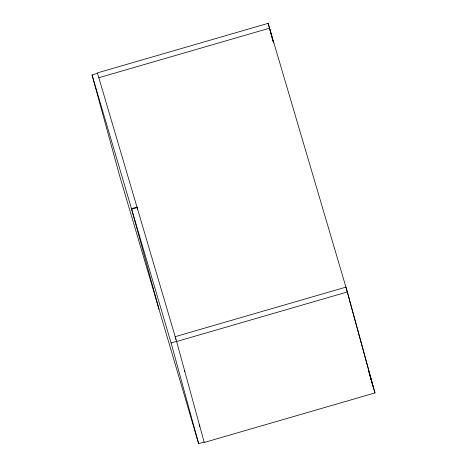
<?xml version="1.0" encoding="UTF-8"?>
<svg xmlns="http://www.w3.org/2000/svg" width="467" height="467" viewBox="0 0 467 467"><rect width="100%" height="100%" fill="white"/><g stroke="black" fill="none" stroke-linecap="round" stroke-linejoin="round"><path stroke-width="0.7" d="M268.128 23.35L97.393 72.893L176.625 341.511L347.355 291.963L268.128 23.35L273.113 41.581M159.025 309.341L119.564 175.574L92.028 74.901L97.515 73.307M98.823 77.732L269.552 28.183L273.58 42.906M204.126 442.056L198.638 443.65L159.183 309.878L131.484 208.667L136.971 207.079L137.701 209.712M137.129 207.617L131.641 209.204L171.097 342.976L198.638 443.65M175.195 336.672L345.93 287.129L373.547 388.089M171.097 342.976L176.584 341.383L204.242 442.471L374.972 392.928L347.355 291.963M368.708 371.498L369.741 374.995M370.156 376.396L372.835 385.497M369.216 373.396L370.243 376.892M370.658 378.293L374.972 392.928M199.1 425.04L199.514 426.435M92.028 74.901L131.484 208.667M175.58 338.079L175.966 339.48M184.407 370.325L184.786 371.732M199.362 425.017L199.748 426.418"/></g></svg>
